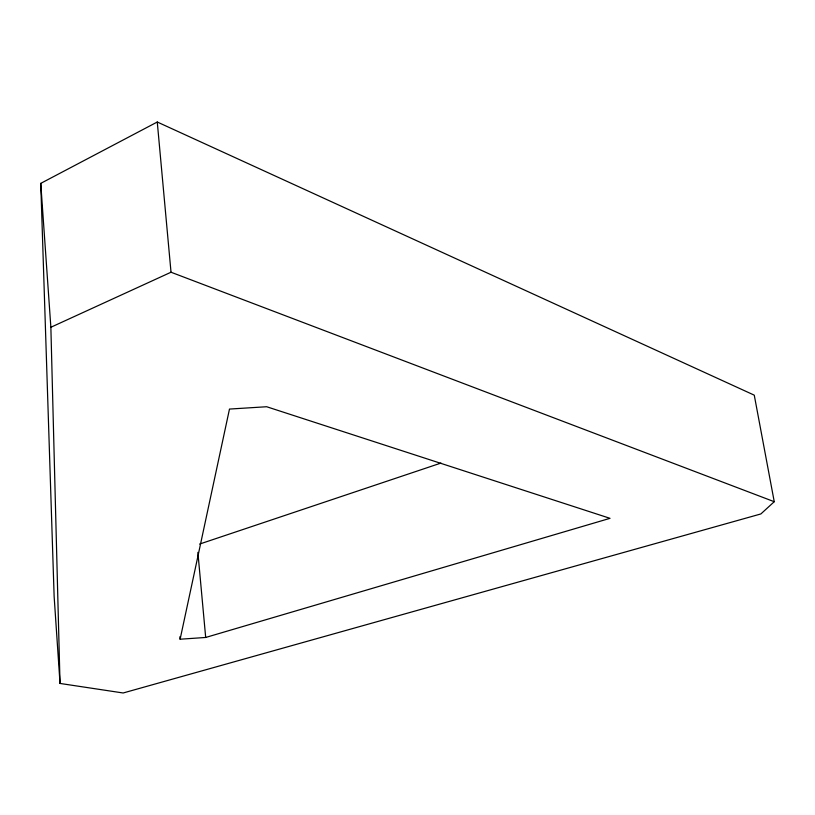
<?xml version="1.0" encoding="UTF-8"?>
<svg xmlns="http://www.w3.org/2000/svg" width="815" height="815" viewBox="0 0 815 815"><rect width="100%" height="100%" fill="white"/><g stroke="black" fill="none" stroke-linecap="round" stroke-linejoin="round"><path stroke-width="1.22" d="M180.115 639.215L229.484 409.069L266.658 406.736L610.017 518.33L205.686 637.462L180.115 639.215L179.901 636.709M774.25 501.704L760.864 513.949L123.157 692.984L60.025 683.449L54.136 596.488L40.75 183.375L157.264 122.016L754.262 395.163L774.25 501.704L171.018 272.23L50.866 327.263L60.025 683.449M199.604 544.063L440.956 463.073M197.882 552.376L205.686 637.462M157.264 122.016L171.018 272.23M40.75 183.375L50.866 327.263"/></g></svg>
